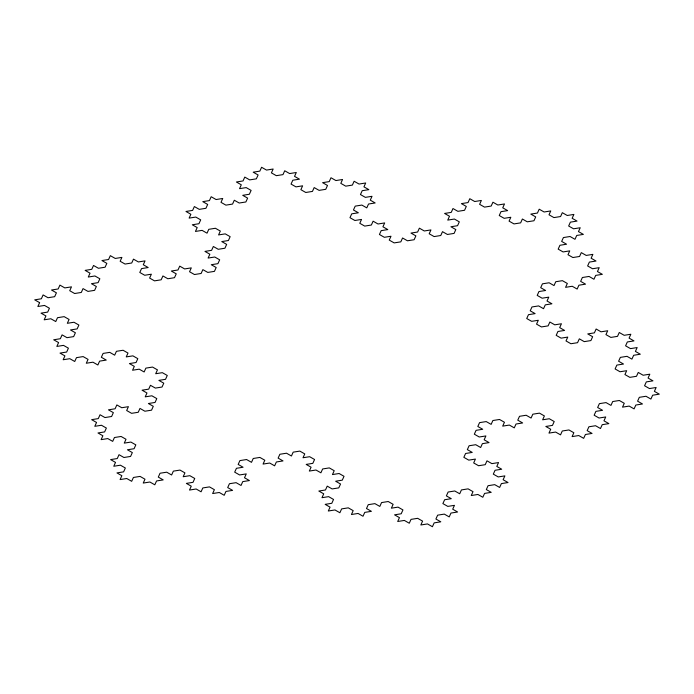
<?xml version="1.0" encoding="UTF-8"?>
<svg xmlns="http://www.w3.org/2000/svg" width="694" height="694" viewBox="0 0 694 694"><rect width="100%" height="100%" fill="white"/><g stroke="black" fill="none" stroke-linecap="round" stroke-linejoin="round"><path stroke-width="1.04" d="M39.61 302.636L37.866 306.496L44.52 305.438L49.43 308.24L47.686 312.1L41.024 313.15L45.934 315.952L44.19 319.813L50.844 318.754L55.754 321.556L57.507 317.705L64.16 316.646L69.07 319.448L67.327 323.3L73.98 322.25L78.89 325.052L77.147 328.904L70.484 329.962L75.394 332.764L73.651 336.616L66.997 337.674L62.087 334.872L60.335 338.724L53.681 339.782L58.591 342.576L56.839 346.436L63.501 345.378L68.411 348.18L66.659 352.04L60.005 353.09L64.915 355.892L63.171 359.752L69.825 358.694L74.735 361.496L76.479 357.644L83.141 356.586L88.051 359.388L86.299 363.24L92.961 362.19L97.871 364.992L99.615 361.132L106.269 360.082L101.359 357.28L103.111 353.42L109.765 352.37L114.675 355.172L116.427 351.311L123.081 350.262L127.991 353.064L126.239 356.916L132.901 355.857L137.811 358.659L136.059 362.52L129.405 363.569L134.315 366.371L132.571 370.232L139.225 369.173L144.135 371.975L145.879 368.124L152.541 367.065L157.451 369.867L155.699 373.719L162.361 372.669L167.271 375.471L165.519 379.323L158.865 380.381L163.775 383.183L162.032 387.035L155.369 388.093L150.459 385.291L148.716 389.143L142.062 390.202L146.972 393.004L145.22 396.855L151.882 395.797L156.792 398.599L155.04 402.459L148.386 403.509L153.296 406.311L151.552 410.171L144.89 411.221L139.98 408.419L138.236 412.279L131.582 413.329L126.672 410.527L128.416 406.675L121.762 407.734L116.852 404.932L115.1 408.783L108.446 409.842L113.356 412.644L111.613 416.495L104.95 417.554L100.04 414.752L98.296 418.603L91.643 419.662L96.553 422.464L94.8 426.316L101.463 425.257L106.373 428.059L104.621 431.92L97.967 432.969L102.877 435.771L101.124 439.632L107.787 438.573L112.697 441.375L114.441 437.524L121.094 436.465L126.004 439.267L124.261 443.119L130.914 442.069L135.824 444.871L134.081 448.723L127.427 449.781L132.337 452.583L130.585 456.435L123.931 457.493L119.021 454.691L117.277 458.543L110.615 459.601L115.525 462.404L113.781 466.255L120.435 465.197L125.345 467.999L123.601 471.859L116.948 472.909L121.858 475.711L120.105 479.571L126.768 478.513L131.678 481.315L133.422 477.463L140.075 476.405L144.985 479.207L143.242 483.059L149.895 482.009L154.805 484.811L156.558 480.951L163.211 479.901L158.301 477.099L160.045 473.239L166.707 472.189L171.618 474.991L173.361 471.131L180.015 470.081L184.925 472.883L183.181 476.735L189.835 475.676L194.745 478.478L193.001 482.339L186.348 483.388L191.258 486.19L189.505 490.051L196.168 488.992L201.078 491.794L202.822 487.943L209.475 486.884L214.385 489.686L212.642 493.538L219.295 492.488L224.205 495.29L225.958 491.43L232.611 490.38L227.701 487.578L229.445 483.718L236.107 482.668L241.018 485.47L242.761 481.61L249.415 480.56L244.505 477.758L246.257 473.898L239.595 474.956L234.685 472.154L236.437 468.303L243.091 467.244L238.181 464.442L239.924 460.59L246.587 459.532L251.497 462.334L253.241 458.482L259.894 457.424L264.804 460.226L263.061 464.078L269.714 463.028L274.624 465.83L276.377 461.97L283.031 460.92L278.121 458.118L279.873 454.266L286.527 453.208L291.437 456.01L293.18 452.15L299.843 451.1L304.753 453.902L303 457.754L309.663 456.704L314.573 459.506L312.821 463.358L306.167 464.416L311.077 467.209L309.324 471.07L315.987 470.012L320.897 472.814L322.641 468.962L329.294 467.903L334.204 470.706L332.461 474.566L339.114 473.508L344.024 476.31L342.281 480.161L335.627 481.22L340.537 484.022L338.785 487.873L332.131 488.932L327.221 486.13L325.477 489.981L318.815 491.04L323.725 493.842L321.981 497.693L328.635 496.644L333.545 499.446L331.801 503.297L325.148 504.356L330.058 507.149L328.305 511.01L334.968 509.951L339.878 512.753L341.622 508.902L348.275 507.843L353.185 510.645L351.442 514.506L358.095 513.447L363.005 516.249L364.758 512.389L371.411 511.339L366.501 508.537L368.245 504.685L374.907 503.627L379.818 506.429L381.561 502.577L388.215 501.519L393.125 504.321L391.381 508.173L398.035 507.123L402.945 509.925L401.201 513.777L394.548 514.835L399.458 517.637L397.705 521.489L404.368 520.431L409.278 523.233L411.022 519.381L417.675 518.323L422.585 521.125L420.842 524.985L427.495 523.927L432.405 526.729L434.158 522.877L440.811 521.819L435.901 519.017L437.645 515.165L444.307 514.107L449.218 516.909L450.961 513.057L457.615 511.999L452.705 509.196L454.457 505.345L447.795 506.394L442.885 503.592L444.637 499.741L451.291 498.682L446.381 495.889L448.124 492.029L454.787 490.979L459.697 493.772L461.441 489.921L468.094 488.862L473.004 491.664L471.261 495.525L477.914 494.466L482.824 497.268L484.577 493.417L491.231 492.358L486.321 489.556L488.073 485.705L494.727 484.646L499.637 487.448L501.38 483.597L508.043 482.538L503.133 479.736L504.876 475.884L498.223 476.934L493.313 474.132L495.056 470.28L501.71 469.222L496.8 466.429L498.552 462.568L491.89 463.627L486.98 460.825L485.236 464.676L478.582 465.735L473.672 462.933L475.416 459.072L468.762 460.131L463.852 457.329L465.596 453.477L472.25 452.419L467.34 449.617L469.092 445.765L475.746 444.707L480.656 447.509L482.399 443.657L489.062 442.599L484.152 439.796L485.895 435.945L479.242 436.994L474.332 434.192L476.075 430.341L482.729 429.282L477.819 426.489L479.571 422.629L486.225 421.579L491.135 424.372L492.879 420.521L499.541 419.471L504.451 422.264L502.699 426.125L509.361 425.066L514.271 427.868L516.015 424.017L522.669 422.958L517.759 420.156L519.511 416.305L526.165 415.246L531.075 418.048L532.827 414.197L539.481 413.138L544.391 415.94L542.639 419.801L549.301 418.742L554.211 421.544L552.459 425.396L545.805 426.454L550.715 429.256L548.971 433.108L555.625 432.058L560.535 434.86L562.279 431L568.941 429.95L573.851 432.744L572.099 436.604L578.761 435.546L583.671 438.348L585.415 434.496L592.069 433.438L587.159 430.636L588.911 426.784L595.565 425.726L600.475 428.528L602.227 424.676L608.881 423.618L603.971 420.816L605.715 416.964L599.061 418.022L594.151 415.22L595.894 411.36L602.557 410.31L597.647 407.508L599.39 403.648L606.044 402.598L610.954 405.4L612.707 401.54L619.36 400.49L624.27 403.292L622.527 407.144L629.18 406.085L634.09 408.887L635.834 405.036L642.497 403.977L637.586 401.175L639.33 397.324L645.984 396.265L650.894 399.067L652.646 395.216L659.3 394.157L654.39 391.364L656.134 387.504L649.48 388.562L644.57 385.76L646.314 381.9L652.976 380.85L648.066 378.048L649.81 374.187L643.156 375.246L638.246 372.444L636.493 376.295L629.84 377.354L624.93 374.552L626.673 370.7L620.02 371.75L615.11 368.948L616.853 365.096L623.516 364.038L618.606 361.236L620.349 357.384L627.003 356.326L631.913 359.128L633.665 355.276L640.319 354.218L635.409 351.424L637.161 347.564L630.499 348.622L625.589 345.82L627.341 341.96L633.995 340.91L629.085 338.108L630.829 334.248L624.175 335.306L619.265 332.504L617.521 336.356L610.859 337.414L605.949 334.612L607.701 330.76L601.039 331.81L596.129 329.008L594.385 332.868L587.731 333.918L592.641 336.72L590.889 340.581L584.235 341.63L579.325 338.828L577.573 342.689L570.919 343.738L566.009 340.936L567.761 337.084L561.099 338.143L556.189 335.341L557.941 331.48L564.595 330.431L559.685 327.629L561.429 323.768L554.775 324.827L549.865 322.025L548.121 325.876L541.459 326.935L536.549 324.133L538.301 320.281L531.639 321.331L526.729 318.529L528.481 314.677L535.135 313.619L530.225 310.817L531.968 306.965L538.631 305.907L543.541 308.709L545.284 304.857L551.938 303.798L547.028 300.996L548.781 297.145L542.118 298.203L537.208 295.401L538.96 291.541L545.614 290.491L540.704 287.689L542.448 283.829L549.11 282.779L554.02 285.581L555.764 281.721L562.418 280.671L567.328 283.473L565.584 287.325L572.238 286.266L577.148 289.068L578.9 285.217L585.554 284.158L580.644 281.356L582.387 277.505L589.05 276.446L593.96 279.248L595.704 275.397L602.357 274.338L597.447 271.536L599.2 267.684L592.537 268.743L587.627 265.941L589.38 262.08L596.033 261.031L591.123 258.229L592.876 254.368L586.213 255.427L581.303 252.625L579.559 256.476L572.906 257.535L567.996 254.733L569.739 250.881L563.086 251.931L558.176 249.129L559.919 245.277L566.573 244.219L561.663 241.417L563.415 237.565L570.069 236.507L574.979 239.309L576.723 235.457L583.385 234.399L578.475 231.596L580.219 227.745L573.565 228.803L568.655 226.001L570.399 222.141L577.052 221.091L572.142 218.289L573.895 214.429L567.232 215.487L562.322 212.685L560.579 216.537L553.925 217.595L549.015 214.793L550.758 210.941L544.105 211.991L539.195 209.189L537.442 213.049L530.789 214.099L535.699 216.901L533.955 220.761L527.293 221.811L522.382 219.009L520.639 222.869L513.985 223.919L509.075 221.117L510.819 217.265L504.165 218.324L499.255 215.522L500.999 211.661L507.652 210.612L502.742 207.81L504.495 203.949L497.832 205.008L492.922 202.206L491.179 206.057L484.525 207.116L479.615 204.314L481.358 200.462L474.705 201.512L469.795 198.71L468.042 202.57L461.389 203.62L466.299 206.422L464.555 210.282L457.893 211.332L452.982 208.53L451.239 212.39L444.585 213.44L449.495 216.242L447.743 220.102L454.405 219.044L459.315 221.846L457.563 225.697L450.909 226.756L455.819 229.558L454.076 233.41L447.413 234.468L442.503 231.666L440.759 235.518L434.106 236.576L429.196 233.774L430.939 229.922L424.286 230.972L419.376 228.17L417.623 232.03L410.969 233.08L415.88 235.882L414.127 239.734L407.473 240.792L402.563 237.99L400.82 241.85L394.157 242.9L389.247 240.098L391 236.246L384.337 237.296L379.427 234.494L381.18 230.642L387.833 229.584L382.923 226.791L384.676 222.93L378.013 223.989L373.103 221.186L371.359 225.038L364.706 226.097L359.796 223.294L361.539 219.434L354.886 220.492L349.976 217.69L351.719 213.839L358.373 212.78L353.463 209.978L355.215 206.127L361.869 205.068L366.779 207.87L368.523 204.019L375.185 202.96L370.275 200.158L372.019 196.307L365.365 197.356L360.455 194.554L362.199 190.703L368.852 189.644L363.942 186.851L365.695 182.99L359.032 184.049L354.122 181.247L352.379 185.098L345.725 186.157L340.815 183.355L342.558 179.494L335.905 180.553L330.995 177.751L329.242 181.611L322.589 182.661L327.499 185.463L325.755 189.315L319.093 190.373L314.182 187.571L312.439 191.423L305.785 192.481L300.875 189.679L302.619 185.827L295.965 186.877L291.055 184.075L292.799 180.223L299.452 179.165L294.542 176.363L296.295 172.511L289.632 173.569L284.722 170.767L282.978 174.619L276.325 175.677L271.415 172.875L273.158 169.015L266.505 170.073L261.595 167.271L259.842 171.123L253.189 172.181L258.099 174.983L256.355 178.835L249.693 179.893L244.782 177.091L243.039 180.943L236.385 182.002L241.295 184.804L239.543 188.655L246.205 187.606L251.115 190.408L249.363 194.259L242.709 195.318L247.619 198.111L245.876 201.971L239.213 203.021L234.303 200.228L232.559 204.079L225.906 205.138L220.996 202.336L222.739 198.475L216.086 199.534L211.176 196.732L209.423 200.583L202.769 201.642L207.68 204.444L205.927 208.295L199.273 209.354L194.363 206.552L192.62 210.403L185.957 211.462L190.867 214.264L189.124 218.116L195.777 217.066L200.687 219.868L198.944 223.72L192.29 224.778L197.2 227.571L195.448 231.432L202.11 230.373L207.02 233.175L208.764 229.324L215.418 228.265L220.328 231.067L218.584 234.928L225.238 233.869L230.148 236.671L228.404 240.523L221.75 241.581L226.66 244.383L224.908 248.235L218.254 249.293L213.344 246.491L211.601 250.343L204.938 251.402L209.848 254.204L208.105 258.055L214.758 257.006L219.668 259.808L217.925 263.659L211.271 264.718L216.181 267.511L214.429 271.371L207.775 272.421L202.865 269.628L201.121 273.479L194.459 274.529L189.549 271.736L191.301 267.875L184.639 268.934L179.729 266.132L177.985 269.983L171.331 271.042L176.241 273.844L174.489 277.695L167.835 278.754L162.925 275.952L161.173 279.803L154.519 280.862L149.609 278.06L151.361 274.199L144.699 275.258L139.789 272.456L141.541 268.604L148.195 267.546L143.285 264.744L145.029 260.892L138.375 261.942L133.465 259.14L131.721 263L125.059 264.05L120.149 261.256L121.901 257.396L115.239 258.454L110.329 255.652L108.585 259.504L101.931 260.562L106.841 263.364L105.089 267.216L98.435 268.274L93.525 265.472L91.773 269.324L85.119 270.382L90.029 273.184L88.285 277.036L94.939 275.978L99.849 278.78L98.106 282.64L91.443 283.69L96.353 286.492L94.61 290.352L87.956 291.402L83.046 288.6L81.293 292.46L74.64 293.51L69.73 290.708L71.473 286.856L64.82 287.915L59.91 285.113L58.166 288.964L51.503 290.023L56.414 292.825L54.67 296.676L48.016 297.735L43.106 294.933L41.354 298.784L34.7 299.843L39.61 302.636"/></g></svg>
